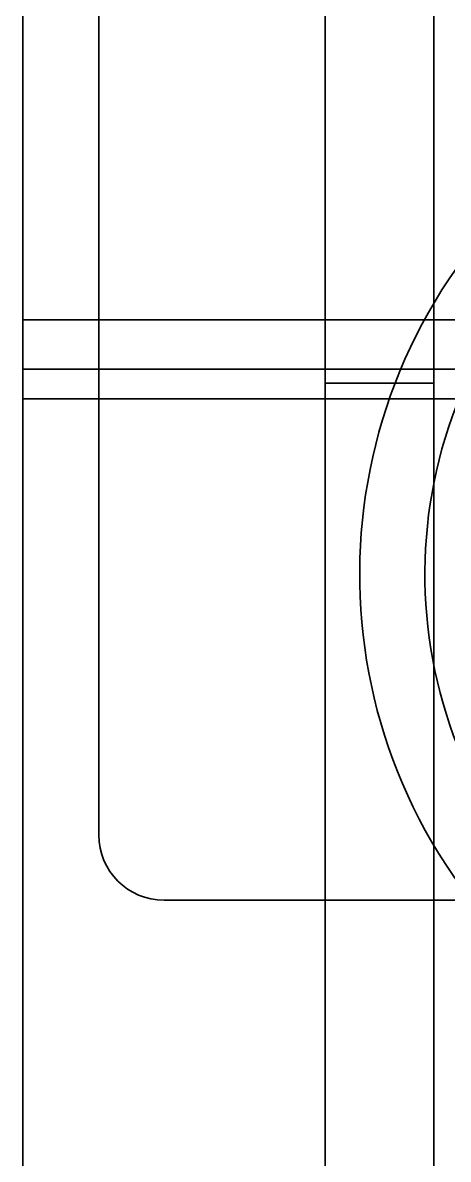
# Model space of a CAD drawing. Header units: millimetres. Extents: x -431 to 3717, y -325 to 2729.
# Drawn here: x 1338.5 to 1358.1, y 463.1 to 515.4 of the extents above; entities that cross this region are included whole.
import ezdxf

# ---------------------------------------------------------------- set-up
doc = ezdxf.new("R2010")
doc.units = ezdxf.units.MM

# ---------------------------------------------------------------- blocks, each defined once
blk = doc.blocks.new('Drawing View2')
at = {"color": 7, "linetype": 'Continuous', "lineweight": 35}
for p, q in [((1100.6, 255.2), (1100.6, 140)), ((1100.6, 255.2), (1100.6, 140)), ((1097.1, 212), (1097.1, 163.711)), ((1097.1, 209.73), (1097.1, 161.441)), ((1111.014, 160.8), (1111.014, 194.172)), ((1111.014, 194.172), (1111.014, -270.172)), ((1116.014, 194.172), (1116.014, -1)), ((1116.014, 160.8), (1116.014, 194.172)), ((1097.1, 163.711), (1097.1, 160.08)), ((1097.1, 163.711), (1177.1, 163.711)), ((1097.1, 161.441), (1097.1, 163.711)), ((1097.1, 161.441), (1097.1, 160.08)), ((1097.1, 161.441), (1177.1, 161.441)), ((1116.014, 160.8), (1111.014, 160.8)), ((1111.014, 160.8), (1111.014, -236.8)), ((1116.014, 160.8), (1116.014, -236.8)), ((1097.1, 160.08), (1177.1, 160.08)), ((1097.1, 160.08), (1177.1, 160.08)), ((1097.1, 160.08), (1097.1, -236.08)), ((1097.1, 160.08), (1097.1, -236.08)), ((1137.6, 137), (1103.6, 137)), ((1137.6, 137), (1103.6, 137))]:
    blk.add_line(p, q, dxfattribs=at)
for centre, radius, start, end in [((1137.1, 152), 24.5, 134.6585, 314.6585), ((1137.1, 152), 24.5, 134.6585, 314.6585), ((1137.1, 152), 21.5, 134.6585, 314.2993), ((1103.6, 140), 3, 180, 270), ((1103.6, 140), 3, 180, 270)]:
    blk.add_arc(centre, radius, start, end, dxfattribs=at)

msp = doc.modelspace()

# ---------------------------------------------------------------- block references
at = {"color": 7, "linetype": 'Continuous', "lineweight": 35}
msp.add_blockref('Drawing View2', (241.415, 338), dxfattribs=at)

doc.saveas('drawing.dxf')
